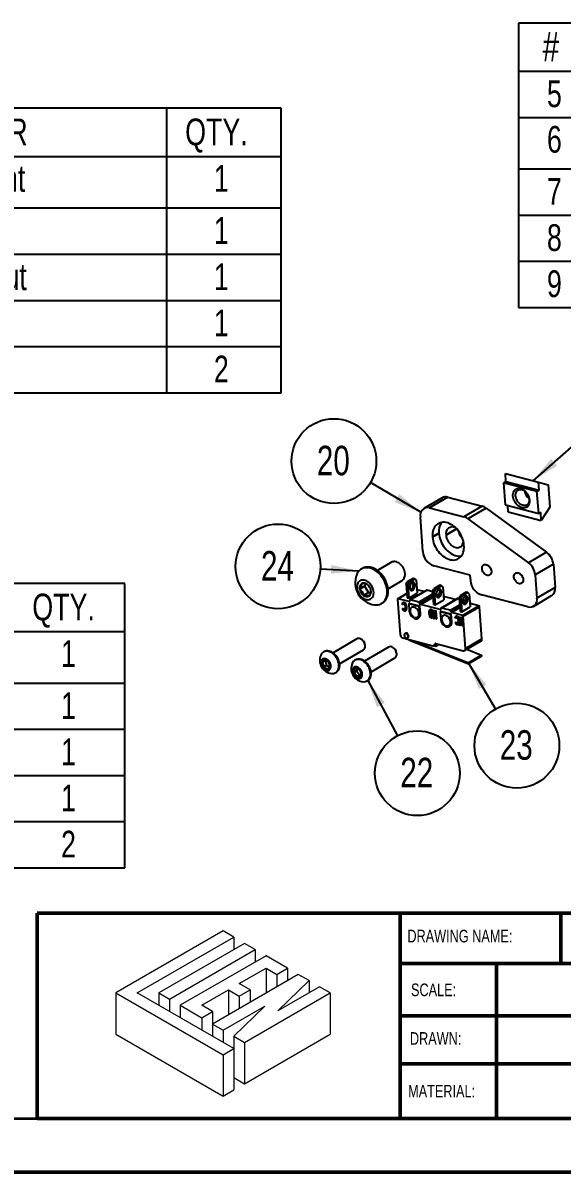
# Model space of a CAD drawing. Header units: millimetres. Extents: x 0 to 279, y 0 to 216.
# Drawn here: x 121.4 to 185.4, y 0 to 136.3 of the extents above; entities that cross this region are included whole.
import ezdxf

# ---------------------------------------------------------------- set-up
doc = ezdxf.new("R2010")
doc.units = ezdxf.units.MM
for name, color, linetype in [('PAGE_BORDER', 7, 'Continuous'), ('TITLE_BLOCK_BORDER', 7, 'Continuous'), ('TITLE_BLOCK_TEXT', 8, 'Continuous')]:
    doc.layers.add(name, color=color, linetype=linetype)
doc.styles.add('SLDTEXTSTYLE0', font='TXT', dxfattribs={"width": 0.75})
doc.dimstyles.new('SLDDIMSTYLE0', dxfattribs={"dimtxt": 0.18, "dimasz": 3.302, "dimexe": 0, "dimexo": 0.0625, "dimgap": 0, "dimtad": 0, "dimtih": 1, "dimtoh": 1, "dimdec": 0, "dimrnd": 1e-09, "dimzin": 0, "dimdsep": 46, "dimtxsty": 'Standard', "dimsah": 1, "dimcen": 0.09, "dimadec": 0, "dimazin": 0, "dimtfac": 3.302, "dimtdec": 0, "dimtofl": 0, "dimtmove": 0, "dimatfit": 3, "dimfxl": 1, "dimfrac": 2, "dimtolj": 1, "dimtzin": 0, "dimarcsym": 0})

# ---------------------------------------------------------------- blocks, each defined once
blk = doc.blocks.new('Lien3D Logo')
at = {"color": 7, "linetype": 'Continuous', "lineweight": 18}
for p, q in [((10.61, 16.33), (0, 10.21)), ((11.67, 15.71), (10.61, 16.33)), ((2.13, 10.21), (11.67, 15.71)), ((12.73, 15.1), (4.26, 10.21)), ((11.67, 15.71), (11.67, 14.49)), ((13.8, 14.49), (12.73, 15.1)), ((5.32, 9.59), (13.8, 14.49)), ((14.86, 13.87), (6.38, 8.98)), ((13.8, 14.49), (13.8, 13.26)), ((16.99, 12.64), (14.86, 13.87)), ((12.22, 11.12), (14.86, 12.64)), ((14.86, 12.64), (15.93, 12.03)), ((14.86, 12.64), (14.86, 10.19)), ((15.93, 12.03), (16.99, 12.64)), ((16.99, 12.64), (16.99, 11.42)), ((18.05, 12.03), (9.57, 7.13)), ((15.93, 12.03), (15.93, 10.8)), ((16.04, 8.45), (19.12, 11.42)), ((19.12, 11.42), (18.05, 12.03)), ((19.12, 11.42), (19.12, 10.22)), ((8.51, 8.98), (11.15, 10.5)), ((11.15, 10.5), (12.22, 9.89)), ((11.15, 10.5), (11.15, 8.05)), ((13.28, 10.5), (12.22, 11.12)), ((12.22, 9.89), (13.28, 10.5)), ((13.28, 10.5), (13.28, 9.28)), ((20.15, 10.82), (16.04, 8.45)), ((21.21, 10.21), (20.15, 10.82)), ((0, 10.21), (0, 6.12)), ((0, 10.21), (10.61, 4.08)), ((11.67, 4.7), (2.13, 10.21)), ((4.26, 10.21), (4.26, 8.98)), ((4.26, 10.21), (5.32, 9.59)), ((5.32, 9.59), (5.32, 8.36)), ((12.22, 9.89), (12.22, 8.66)), ((12.73, 5.31), (21.21, 10.21)), ((21.21, 10.21), (21.21, 6.12)), ((6.38, 8.98), (8.51, 7.75)), ((6.38, 8.98), (6.38, 7.75)), ((9.57, 8.36), (8.51, 8.98)), ((8.51, 7.75), (9.57, 8.36)), ((9.57, 8.36), (9.57, 7.13)), ((10.64, 6.52), (14.75, 8.89)), ((14.75, 8.89), (11.67, 5.93)), ((8.51, 7.75), (8.51, 6.52)), ((9.57, 7.13), (10.64, 6.52)), ((9.57, 7.13), (9.57, 5.91)), ((0, 6.12), (10.61, 0)), ((10.64, 6.52), (10.64, 5.29)), ((11.67, 5.93), (12.73, 5.31)), ((11.67, 5.93), (11.67, 4.7)), ((12.73, 1.23), (21.21, 6.12)), ((10.61, 4.08), (11.67, 4.7)), ((11.67, 4.7), (11.67, 0.61)), ((12.73, 5.31), (12.73, 1.23)), ((10.61, 4.08), (10.61, 0)), ((11.67, 1.84), (12.73, 1.23)), ((10.61, 0), (11.67, 0.61))]:
    blk.add_line(p, q, dxfattribs=at)
blk = doc.blocks.new('SW_TABLEANNOTATION_21')
at = {"layer": 'TITLE_BLOCK_BORDER', "color": 0}
for p, q in [((0, 0), (0, -33.73)), ((88.82, 0), (0, 0)), ((0, -5.72), (88.82, -5.72)), ((0, -11.19), (88.82, -11.19)), ((0, -17.3), (88.82, -17.3)), ((0, -22.78), (88.82, -22.78)), ((0, -28.25), (88.82, -28.25)), ((0, -33.73), (88.82, -33.73))]:
    blk.add_line(p, q, dxfattribs=at)
at = {"layer": 'TITLE_BLOCK_BORDER', "color": 0, "attachment_point": 1, "style": 'SLDTEXTSTYLE0'}
for s, insert, char_height in [('#', (2.86, -1.05), 3.5), ('5', (3.37, -6.81), 3.17), ('6', (3.37, -12.21), 3.17), ('7', (3.37, -18.39), 3.17), ('8', (3.37, -23.87), 3.17), ('9', (3.37, -29.34), 3.17)]:
    blk.add_mtext(s, dxfattribs=dict(at, insert=insert, char_height=char_height))
blk = doc.blocks.new('SW_TABLEANNOTATION_22')
at = {"layer": 'TITLE_BLOCK_BORDER', "color": 0}
for p, q in [((74.83, 0), (0, 0)), ((61.22, 0), (61.22, -5.72)), ((74.83, -33.73), (74.83, 0)), ((0, -5.72), (74.83, -5.72)), ((61.22, -5.72), (61.22, -33.73)), ((0, -11.82), (74.83, -11.82)), ((0, -17.3), (74.83, -17.3)), ((0, -22.78), (74.83, -22.78)), ((0, -28.25), (74.83, -28.25)), ((0, -33.73), (74.83, -33.73))]:
    blk.add_line(p, q, dxfattribs=at)
at = {"layer": 'TITLE_BLOCK_BORDER', "color": 0, "attachment_point": 1, "style": 'SLDTEXTSTYLE0'}
for s, insert, char_height in [('PART NUMBER', (21.57, -1.21), 3.175), ('QTY.', (63.44, -1.21), 3.175), ('Y (New) Endstop Mount', (10.67, -6.73), 3.175), ('1', (66.85, -6.73), 3.17), ('1', (66.85, -12.91), 3.17), ('2020 M5 Solid Tslot Nut', (10.67, -18.39), 3.175), ('1', (66.85, -18.39), 3.17), ('1', (66.85, -23.87), 3.17), ('2', (66.85, -29.34), 3.17)]:
    blk.add_mtext(s, dxfattribs=dict(at, insert=insert, char_height=char_height))
blk = doc.blocks.new('SW_TABLEANNOTATION_23')
at = {"layer": 'TITLE_BLOCK_BORDER', "color": 0}
for p, q in [((70.15, 0), (0, 0)), ((70.15, -33.73), (70.15, 0)), ((0, -5.72), (70.15, -5.72)), ((0, -11.82), (70.15, -11.82)), ((0, -17.3), (70.15, -17.3)), ((0, -22.78), (70.15, -22.78)), ((0, -28.25), (70.15, -28.25)), ((0, -33.73), (70.15, -33.73))]:
    blk.add_line(p, q, dxfattribs=at)
at = {"layer": 'TITLE_BLOCK_BORDER', "color": 0, "attachment_point": 1, "style": 'SLDTEXTSTYLE0'}
for s, insert, char_height in [('QTY.', (59.16, -1.21), 3.175), ('1', (62.57, -6.73), 3.17), ('1', (62.57, -12.91), 3.17), ('1', (62.57, -18.39), 3.17), ('1', (62.57, -23.87), 3.17), ('2', (62.57, -29.34), 3.17)]:
    blk.add_mtext(s, dxfattribs=dict(at, insert=insert, char_height=char_height))
blk = doc.blocks.new('SW_NOTE_164')
at = {"layer": 'TITLE_BLOCK_BORDER', "color": 0}
blk.add_circle((-4.34, 2.55), 5.03, dxfattribs=at)
at = {"layer": 'TITLE_BLOCK_BORDER', "color": 0, "insert": (-4.41, 4.37), "char_height": 3.5, "attachment_point": 2, "style": 'SLDTEXTSTYLE0'}
blk.add_mtext('20', dxfattribs=at)
blk = doc.blocks.new('SW_NOTE_165')
at = {"layer": 'TITLE_BLOCK_BORDER', "color": 0}
blk.add_circle((-5.02, 0.28), 5.03, dxfattribs=at)
at = {"layer": 'TITLE_BLOCK_BORDER', "color": 0, "insert": (-5.09, 2.1), "char_height": 3.5, "attachment_point": 2, "style": 'SLDTEXTSTYLE0'}
blk.add_mtext('24', dxfattribs=at)
blk = doc.blocks.new('SW_NOTE_166')
at = {"layer": 'TITLE_BLOCK_BORDER', "color": 0}
blk.add_circle((2.37, -4.44), 5.03, dxfattribs=at)
at = {"layer": 'TITLE_BLOCK_BORDER', "color": 0, "insert": (2.3, -2.61), "char_height": 3.5, "attachment_point": 2, "style": 'SLDTEXTSTYLE0'}
blk.add_mtext('22', dxfattribs=at)
blk = doc.blocks.new('SW_NOTE_167')
at = {"layer": 'TITLE_BLOCK_BORDER', "color": 0}
blk.add_circle((2.53, -4.35), 5.03, dxfattribs=at)
at = {"layer": 'TITLE_BLOCK_BORDER', "color": 0, "insert": (2.46, -2.52), "char_height": 3.5, "attachment_point": 2, "style": 'SLDTEXTSTYLE0'}
blk.add_mtext('23', dxfattribs=at)

msp = doc.modelspace()

# ---------------------------------------------------------------- linework, layer by layer
at = {"color": 7, "linetype": 'Continuous', "lineweight": 25}
for p, q in [((178.49, 81.77), (178.74, 81.91)), ((178.74, 81.91), (178.67, 82.87)), ((178.67, 82.87), (182.6, 81.85)), ((178.74, 81.91), (182.67, 80.89)), ((182.67, 80.89), (182.6, 81.85)), ((182.6, 81.85), (183.75, 81.52)), ((178.69, 79.13), (178.49, 81.77)), ((178.49, 81.77), (182.42, 80.75)), ((182.42, 80.75), (182.67, 80.89)), ((182.62, 78.11), (182.42, 80.75)), ((183.75, 81.52), (183.94, 78.88)), ((171.16, 79.98), (169.01, 78.72)), ((171.82, 80.05), (169.67, 78.79)), ((171.82, 80.05), (175.9, 78.99)), ((178.69, 79.13), (182.62, 78.11)), ((179, 78.32), (178.95, 79.06)), ((168.89, 73.59), (168.59, 77.73)), ((169.67, 78.79), (173.75, 77.72)), ((175.9, 78.99), (173.75, 77.72)), ((176.37, 78.76), (174.22, 77.49)), ((176.37, 78.76), (183.55, 73.53)), ((179, 78.32), (182.93, 77.3)), ((182.86, 78.25), (182.62, 78.11)), ((182.93, 77.3), (182.86, 78.25)), ((183.94, 78.88), (182.93, 77.3)), ((174.22, 77.49), (181.4, 72.27)), ((170.78, 75.8), (170.02, 75.35)), ((170.79, 75.76), (170.02, 75.3)), ((170.02, 75.35), (170.02, 75.3)), ((170.78, 75.8), (170.79, 75.76)), ((171.63, 75.58), (171.63, 75.54)), ((173.75, 74.33), (173.75, 74.38)), ((165.15, 72.33), (163.48, 71.35)), ((183.55, 73.53), (181.4, 72.27)), ((161.69, 71.6), (161.56, 71.53)), ((166.45, 71.84), (166.42, 71.88)), ((166.64, 71.5), (166.62, 71.55)), ((174.5, 70.79), (170.17, 71.92)), ((184.36, 72.09), (182.21, 70.83)), ((184.36, 72.09), (184.56, 69.35)), ((162.07, 69.78), (161.97, 69.48)), ((164.75, 69.2), (166.42, 70.17)), ((166.89, 69.68), (167.02, 70)), ((167.08, 69.63), (166.89, 69.68)), ((166.89, 69.68), (167, 68.13)), ((167.73, 70.41), (167.02, 70)), ((167.02, 70), (167.22, 69.95)), ((167.22, 69.95), (167.08, 69.63)), ((167.08, 69.63), (167.2, 68.08)), ((167.22, 69.95), (167.93, 70.36)), ((167.93, 70.36), (167.73, 70.41)), ((168.1, 70.23), (167.93, 70.36)), ((168.1, 70.23), (168.21, 68.68)), ((170.88, 69.6), (170.17, 69.18)), ((170.37, 69.13), (171.07, 69.55)), ((171.07, 69.55), (170.88, 69.6)), ((171.24, 69.41), (171.07, 69.55)), ((174.55, 70.13), (174.5, 70.79)), ((182.21, 70.83), (182.41, 68.09)), ((161.97, 69.48), (161.38, 69.13)), ((162.43, 68.75), (161.84, 68.4)), ((161.97, 69.48), (162.43, 68.75)), ((162.43, 68.75), (162.69, 68.72)), ((166.97, 68.63), (165.9, 68.01)), ((167.2, 68.08), (168.21, 68.68)), ((169.29, 69), (167.34, 67.86)), ((167.38, 67.86), (169.33, 69.01)), ((169.04, 68.86), (168.18, 69.08)), ((170.04, 68.83), (169.33, 69.01)), ((170.03, 68.86), (170.17, 69.18)), ((170.23, 68.81), (170.03, 68.86)), ((170.03, 68.86), (170.15, 67.32)), ((170.17, 69.18), (170.37, 69.13)), ((170.37, 69.13), (170.23, 68.81)), ((170.23, 68.81), (170.34, 67.27)), ((170.76, 68.41), (170.53, 68.47)), ((171.24, 69.41), (171.36, 67.86)), ((172.74, 67.9), (171.33, 68.27)), ((173.18, 68.05), (173.31, 68.36)), ((174.02, 68.78), (173.31, 68.36)), ((173.31, 68.36), (173.51, 68.31)), ((173.51, 68.31), (173.37, 67.99)), ((173.51, 68.31), (174.22, 68.73)), ((174.22, 68.73), (174.02, 68.78)), ((174.39, 68.59), (174.22, 68.73)), ((174.39, 68.59), (174.5, 67.04)), ((181.33, 67.03), (175.83, 68.46)), ((181.99, 67.1), (184.14, 68.37)), ((184.56, 69.35), (182.41, 68.09)), ((163.97, 67.43), (164.1, 67.51)), ((165.87, 67.94), (166.18, 63.78)), ((167.24, 67.68), (165.94, 68.01)), ((166.47, 67.34), (166.43, 67.4)), ((166.47, 67.34), (166.53, 67.37)), ((166.48, 66.79), (166.51, 66.84)), ((166.51, 66.84), (166.57, 66.88)), ((166.58, 67.58), (166.52, 67.55)), ((166.6, 67.56), (166.66, 67.59)), ((166.79, 67.34), (166.85, 67.38)), ((166.86, 66.99), (166.92, 67.02)), ((167, 68.13), (167.2, 68.08)), ((167.2, 67.42), (167.26, 67.45)), ((167.2, 67.42), (167.26, 66.55)), ((168.45, 67.09), (167.2, 67.42)), ((168.52, 67.13), (167.26, 67.45)), ((167.31, 67.79), (167.31, 67.75)), ((168.4, 67.6), (167.38, 67.86)), ((168.45, 67.09), (168.52, 67.13)), ((168.52, 66.22), (168.45, 67.09)), ((168.49, 67.44), (168.49, 67.48)), ((168.58, 66.26), (168.52, 67.13)), ((170.94, 66.71), (168.58, 67.33)), ((170.15, 67.32), (170.34, 67.27)), ((170.34, 67.27), (171.36, 67.86)), ((171.01, 66.83), (171.01, 66.78)), ((172.98, 68.04), (171.03, 66.9)), ((171.08, 66.9), (173.03, 68.05)), ((172.1, 66.63), (171.08, 66.9)), ((173.18, 68.01), (173.03, 68.05)), ((173.37, 67.99), (173.18, 68.05)), ((173.18, 68.05), (173.29, 66.5)), ((173.37, 67.99), (173.49, 66.45)), ((173.49, 66.45), (174.5, 67.04)), ((173.57, 66.03), (175.52, 67.18)), ((174, 67.8), (173.63, 67.89)), ((173.66, 65.92), (175.61, 67.06)), ((175.52, 67.18), (174.47, 67.45)), ((175.89, 63.24), (175.61, 67.06)), ((166.67, 66.64), (166.73, 66.68)), ((166.75, 66.55), (166.82, 66.59)), ((168.29, 65.69), (168.36, 65.73)), ((168.52, 66.22), (168.58, 66.26)), ((169.67, 66.26), (169.73, 66.3)), ((169.79, 66.75), (169.73, 66.72)), ((169.8, 66.72), (169.87, 66.76)), ((169.87, 65.81), (169.93, 65.85)), ((169.95, 65.72), (170.01, 65.76)), ((170.04, 66.64), (170.1, 66.67)), ((170.11, 65.68), (170.04, 66.64)), ((170.04, 66.64), (170.05, 66.64)), ((170.05, 66.64), (170.11, 66.67)), ((170.05, 66.64), (170.37, 65.85)), ((170.06, 66.17), (170.07, 66.17)), ((170.1, 66.67), (170.11, 66.67)), ((170.42, 65.59), (170.1, 66.38)), ((170.1, 66.38), (170.15, 65.66)), ((170.11, 66.67), (170.35, 66.08)), ((170.15, 65.66), (170.11, 65.68)), ((170.15, 65.66), (170.22, 65.7)), ((170.18, 66.19), (170.22, 65.7)), ((170.32, 66.57), (170.38, 66.6)), ((170.32, 66.57), (170.36, 66.56)), ((170.37, 65.85), (170.32, 66.57)), ((170.36, 66.56), (170.42, 66.59)), ((170.36, 66.56), (170.43, 65.59)), ((170.38, 66.6), (170.42, 66.59)), ((170.42, 66.59), (170.49, 65.63)), ((170.43, 65.59), (170.42, 65.59)), ((170.43, 65.59), (170.49, 65.63)), ((170.93, 66.45), (170.99, 66.48)), ((170.93, 66.45), (170.99, 65.58)), ((172.19, 66.12), (170.93, 66.45)), ((172.25, 66.16), (170.99, 66.48)), ((172.19, 66.48), (172.18, 66.52)), ((172.19, 66.12), (172.25, 66.16)), ((172.25, 65.25), (172.19, 66.12)), ((172.31, 65.28), (172.25, 66.16)), ((173.57, 66.03), (172.27, 66.37)), ((172.74, 65.71), (172.71, 65.77)), ((172.74, 65.71), (172.81, 65.74)), ((172.86, 65.95), (172.8, 65.92)), ((172.87, 65.93), (172.94, 65.96)), ((173.06, 65.71), (173.12, 65.75)), ((173.12, 65.84), (173.19, 65.87)), ((173.12, 65.84), (173.18, 65.87)), ((173.19, 64.88), (173.12, 65.84)), ((173.12, 65.84), (173.12, 65.84)), ((173.12, 65.84), (173.45, 65.05)), ((173.18, 65.87), (173.19, 65.87)), ((173.5, 64.79), (173.18, 65.58)), ((173.18, 65.58), (173.23, 64.86)), ((173.19, 65.87), (173.43, 65.28)), ((173.29, 66.5), (173.49, 66.45)), ((173.39, 65.77), (173.45, 65.8)), ((173.45, 65.05), (173.39, 65.77)), ((173.39, 65.77), (173.44, 65.76)), ((173.44, 65.76), (173.5, 65.79)), ((173.44, 65.76), (173.51, 64.79)), ((173.45, 65.8), (173.5, 65.79)), ((173.5, 65.79), (173.57, 64.83)), ((173.94, 62.1), (173.66, 65.92)), ((172.03, 64.72), (172.09, 64.76)), ((172.25, 65.25), (172.31, 65.28)), ((172.75, 65.16), (172.78, 65.21)), ((172.78, 65.21), (172.84, 65.25)), ((172.94, 65.01), (173, 65.05)), ((173.03, 64.92), (173.09, 64.96)), ((173.14, 65.36), (173.15, 65.36)), ((173.23, 64.86), (173.19, 64.88)), ((173.23, 64.86), (173.29, 64.9)), ((173.25, 65.39), (173.29, 64.9)), ((173.51, 64.79), (173.5, 64.79)), ((173.51, 64.79), (173.57, 64.83)), ((161.06, 63.24), (158.23, 61.57)), ((161.84, 62.94), (161.82, 62.97)), ((161.96, 62.74), (161.94, 62.77)), ((166.5, 63.36), (170.06, 62.43)), ((166.81, 63.9), (166.75, 63.87)), ((167.05, 63.35), (167.11, 63.39)), ((167.2, 63.13), (174.3, 60.3)), ((167.67, 63.06), (174.3, 60.41)), ((173.83, 61.85), (175.78, 63)), ((173.94, 62.1), (175.89, 63.24)), ((157.15, 61.72), (157.08, 61.68)), ((158.99, 60.28), (161.82, 61.95)), ((164.8, 62.27), (161.96, 60.6)), ((165.58, 61.97), (165.56, 62)), ((165.69, 61.77), (165.68, 61.8)), ((170.11, 62.44), (170.48, 62.66)), ((170.12, 62.45), (170.34, 62.67)), ((170.13, 62.45), (170.4, 62.38)), ((170.41, 62.45), (170.39, 62.61)), ((170.4, 62.68), (173.67, 61.83)), ((170.4, 62.38), (170.75, 62.59)), ((174.1, 62.01), (175.84, 61.31)), ((157.27, 60.64), (156.92, 60.43)), ((157.44, 60.1), (157.09, 59.89)), ((157.33, 60.7), (157.27, 60.64)), ((157.27, 60.64), (157.44, 60.1)), ((157.44, 60.1), (157.79, 59.92)), ((157.66, 60.48), (157.65, 60.5)), ((160.89, 60.75), (160.81, 60.71)), ((162.72, 59.31), (165.56, 60.98)), ((175.84, 61.31), (174.3, 60.41)), ((175.83, 61.2), (174.3, 60.3)), ((174.3, 60.41), (174.3, 60.3)), ((175.84, 61.31), (175.83, 61.2)), ((158.52, 59.22), (158.6, 59.27)), ((161.02, 59.44), (160.67, 59.23)), ((161.35, 58.97), (161, 58.76)), ((161.08, 59.72), (161.02, 59.44)), ((161.02, 59.44), (161.35, 58.97)), ((161.35, 58.97), (161.52, 58.97)), ((162.25, 58.25), (162.33, 58.3))]:
    msp.add_line(p, q, dxfattribs=at)
at = {"color": 8, "linetype": 'Continuous', "lineweight": 25}
for p, q in [((172.87, 76.31), (171.63, 75.58)), ((172.9, 76.28), (171.63, 75.54)), ((165.94, 68.01), (166.97, 68.61)), ((168.4, 67.6), (170.05, 68.57)), ((168.49, 67.48), (170.07, 68.41)), ((168.49, 67.44), (170.07, 68.37)), ((168.58, 67.33), (170.08, 68.21)), ((170.47, 68.44), (170.53, 68.47)), ((167.24, 67.68), (167.31, 67.72)), ((172.1, 66.63), (173.23, 67.3)), ((172.18, 66.52), (173.24, 67.15)), ((172.19, 66.48), (173.25, 67.1)), ((172.27, 66.37), (173.26, 66.95)), ((173.63, 67.53), (173.98, 67.74)), ((173.69, 67.41), (173.82, 67.49)), ((170.94, 66.71), (171.01, 66.75)), ((167.2, 63.18), (167.2, 63.13)), ((170.12, 62.45), (170.48, 62.66)), ((170.21, 62.5), (170.41, 62.45)), ((170.34, 62.67), (170.37, 62.68)), ((170.41, 62.45), (170.68, 62.61))]:
    msp.add_line(p, q, dxfattribs=at)
at = {"color": 7, "linetype": 'Continuous', "lineweight": 50}
msp.add_line((0, 0), (279.4, 0), dxfattribs=at)
at = {"color": 7, "linetype": 'Continuous', "lineweight": 25, "flags": 128}
for points in [[(179.57, 80.19), (179.57, 80.35), (179.59, 80.5), (179.62, 80.63), (179.68, 80.76), (179.75, 80.87), (179.84, 80.95), (179.94, 81.02), (180.05, 81.07), (180.17, 81.1), (180.3, 81.1), (180.44, 81.08), (180.58, 81.04), (180.71, 80.98), (180.85, 80.9), (180.97, 80.8), (181.1, 80.68), (181.2, 80.54), (181.3, 80.4), (181.38, 80.25), (181.45, 80.09), (181.5, 79.92), (181.53, 79.76), (181.54, 79.6), (181.53, 79.45), (181.51, 79.31), (181.46, 79.18), (181.4, 79.06), (181.32, 78.96), (181.23, 78.88), (181.12, 78.83), (181, 78.79), (180.88, 78.77), (180.74, 78.78), (180.61, 78.81), (180.47, 78.86), (180.33, 78.94), (180.2, 79.03), (180.08, 79.14), (179.96, 79.26), (179.86, 79.4), (179.77, 79.55), (179.69, 79.71), (179.63, 79.87), (179.59, 80.03), (179.57, 80.19)], [(179.88, 80.23), (179.88, 80.37), (179.89, 80.5), (179.93, 80.62), (179.98, 80.73), (180.06, 80.82), (180.14, 80.89), (180.24, 80.94), (180.35, 80.97), (180.47, 80.98), (180.59, 80.96), (180.71, 80.93), (180.84, 80.87), (180.96, 80.79), (181.07, 80.69), (181.18, 80.58), (181.2, 80.55)], [(181.4, 80.21), (181.42, 80.17), (181.46, 80.03), (181.49, 79.88), (181.5, 79.73), (181.5, 79.6), (181.47, 79.47), (181.42, 79.35), (181.36, 79.26), (181.28, 79.17), (181.19, 79.11), (181.08, 79.07), (180.97, 79.05), (180.85, 79.06), (180.73, 79.09), (180.6, 79.13), (180.48, 79.2), (180.36, 79.29), (180.25, 79.4), (180.15, 79.52), (180.06, 79.65), (179.99, 79.79), (179.94, 79.93), (179.9, 80.08), (179.88, 80.23), (179.88, 80.23)], [(173.75, 74.38), (173.73, 74.6), (173.68, 74.82), (173.62, 75.05), (173.54, 75.27), (173.44, 75.49), (173.33, 75.7), (173.2, 75.9), (173.06, 76.1), (172.9, 76.28), (172.74, 76.44), (172.56, 76.59), (172.38, 76.72), (172.2, 76.83), (172.01, 76.93), (171.82, 77), (171.63, 77.05), (171.44, 77.07), (171.26, 77.08), (171.09, 77.06), (170.92, 77.02), (170.76, 76.95), (170.62, 76.87), (170.48, 76.76), (170.36, 76.64), (170.26, 76.5), (170.17, 76.34), (170.11, 76.16), (170.05, 75.97), (170.02, 75.77), (170.01, 75.57), (170.02, 75.35)], [(170.02, 75.3), (170.05, 75.08), (170.09, 74.86), (170.15, 74.63), (170.23, 74.41), (170.33, 74.19), (170.45, 73.98), (170.57, 73.78), (170.72, 73.59), (170.87, 73.41), (171.03, 73.24), (171.21, 73.09), (171.39, 72.96), (171.57, 72.85), (171.76, 72.76), (171.95, 72.68), (172.14, 72.64), (172.33, 72.61), (172.51, 72.6), (172.69, 72.62), (172.85, 72.66), (173.01, 72.73), (173.16, 72.81), (173.29, 72.92), (173.41, 73.04), (173.51, 73.19), (173.6, 73.34), (173.67, 73.52), (173.72, 73.71), (173.75, 73.91), (173.76, 74.12), (173.75, 74.33)], [(170.79, 75.76), (170.81, 75.53), (170.86, 75.31), (170.92, 75.09), (171, 74.86), (171.1, 74.65), (171.21, 74.43), (171.34, 74.23), (171.48, 74.04), (171.64, 73.86), (171.8, 73.69), (171.98, 73.54), (172.16, 73.41), (172.34, 73.3), (172.53, 73.21), (172.72, 73.14), (172.91, 73.09), (173.1, 73.06), (173.28, 73.06), (173.43, 73.07)], [(171.63, 75.54), (171.65, 75.37), (171.69, 75.21), (171.75, 75.04), (171.83, 74.88), (171.92, 74.73), (172.02, 74.59), (172.14, 74.46), (172.26, 74.34), (172.4, 74.24), (172.53, 74.17), (172.67, 74.11), (172.81, 74.07), (172.95, 74.06), (173.08, 74.07), (173.2, 74.1), (173.32, 74.15), (173.42, 74.22), (173.5, 74.32), (173.57, 74.43), (173.63, 74.55), (173.66, 74.69), (173.68, 74.83)], [(166.42, 70.17), (166.5, 70.23), (166.58, 70.32), (166.66, 70.43), (166.71, 70.55), (166.75, 70.68), (166.77, 70.83), (166.77, 70.99), (166.75, 71.15), (166.71, 71.31), (166.65, 71.47), (166.58, 71.63), (166.49, 71.78), (166.38, 71.92), (166.27, 72.04), (166.15, 72.16), (166.01, 72.25), (165.88, 72.32), (165.74, 72.38), (165.6, 72.41), (165.47, 72.42), (165.34, 72.4), (165.23, 72.37), (165.15, 72.33)], [(163.13, 67.28), (163.23, 67.27), (163.41, 67.27), (163.59, 67.29), (163.75, 67.33), (163.91, 67.4), (164.05, 67.49), (164.19, 67.59), (164.3, 67.72), (164.4, 67.87), (164.49, 68.03), (164.55, 68.2), (164.6, 68.39), (164.63, 68.59), (164.64, 68.8), (164.63, 69.02), (164.61, 69.24), (164.56, 69.47), (164.49, 69.69), (164.41, 69.91), (164.31, 70.13), (164.2, 70.34), (164.06, 70.54), (163.92, 70.73), (163.77, 70.91), (163.6, 71.08), (163.43, 71.22), (163.25, 71.35), (163.06, 71.46), (162.87, 71.55), (162.68, 71.62), (162.49, 71.67), (162.31, 71.69), (162.12, 71.69), (161.95, 71.67), (161.78, 71.63), (161.63, 71.56), (161.48, 71.47), (161.35, 71.37), (161.23, 71.24), (161.13, 71.1), (161.05, 70.93), (161.02, 70.87)], [(164.1, 67.51), (164.18, 67.56), (164.31, 67.67), (164.43, 67.8), (164.53, 67.94), (164.61, 68.1), (164.68, 68.28), (164.73, 68.47), (164.76, 68.67), (164.77, 68.88), (164.76, 69.1), (164.73, 69.32), (164.69, 69.54), (164.62, 69.77), (164.54, 69.99), (164.44, 70.2), (164.32, 70.42), (164.19, 70.62), (164.05, 70.81), (163.89, 70.99), (163.73, 71.15), (163.55, 71.3), (163.37, 71.43), (163.19, 71.54), (163, 71.63), (162.81, 71.7), (162.62, 71.74), (162.43, 71.77), (162.25, 71.77), (162.08, 71.75), (161.91, 71.7), (161.75, 71.64), (161.69, 71.6)], [(175.91, 71.56), (175.91, 71.68), (175.93, 71.78), (175.96, 71.88), (176.02, 71.96), (176.09, 72.02), (176.17, 72.05), (176.26, 72.07), (176.36, 72.07), (176.46, 72.04), (176.56, 71.99), (176.66, 71.93), (176.75, 71.84), (176.83, 71.74), (176.9, 71.63), (176.95, 71.52), (176.99, 71.4), (177.01, 71.28), (177.01, 71.16), (176.99, 71.06), (176.95, 70.96), (176.89, 70.89), (176.83, 70.83), (176.74, 70.79), (176.65, 70.77), (176.55, 70.77), (176.45, 70.8), (176.35, 70.85), (176.25, 70.91), (176.16, 71), (176.08, 71.1), (176.01, 71.21), (175.96, 71.32), (175.92, 71.44), (175.91, 71.56)], [(179.68, 70.58), (179.68, 70.7), (179.7, 70.8), (179.74, 70.9), (179.79, 70.97), (179.86, 71.03), (179.94, 71.07), (180.03, 71.09), (180.13, 71.09), (180.23, 71.06), (180.34, 71.01), (180.43, 70.95), (180.52, 70.86), (180.61, 70.76), (180.67, 70.65), (180.73, 70.54), (180.76, 70.42), (180.78, 70.3), (180.78, 70.18), (180.76, 70.08), (180.72, 69.98), (180.67, 69.9), (180.6, 69.84), (180.52, 69.81), (180.43, 69.79), (180.33, 69.79), (180.23, 69.82), (180.12, 69.87), (180.03, 69.93), (179.94, 70.02), (179.86, 70.12), (179.79, 70.23), (179.73, 70.34), (179.7, 70.46), (179.68, 70.58)], [(161.11, 69.73), (161.08, 69.59), (161.06, 69.44), (161.07, 69.28), (161.09, 69.12), (161.14, 68.96), (161.2, 68.8), (161.28, 68.64), (161.37, 68.5), (161.48, 68.36), (161.59, 68.24), (161.72, 68.13), (161.85, 68.04), (161.99, 67.97), (162.13, 67.92), (162.26, 67.9), (162.39, 67.89), (162.52, 67.91), (162.64, 67.95), (162.74, 68.02), (162.83, 68.1), (162.91, 68.2), (162.97, 68.32), (163.01, 68.45), (163.03, 68.6), (163.04, 68.75), (163.02, 68.91), (162.99, 69.07), (162.93, 69.24), (162.86, 69.4), (162.78, 69.55), (162.68, 69.69), (162.57, 69.82), (162.45, 69.94), (162.32, 70.03), (162.18, 70.11), (162.04, 70.17), (161.91, 70.21), (161.77, 70.22), (161.64, 70.22), (161.52, 70.19), (161.41, 70.13), (161.31, 70.06), (161.23, 69.97), (161.16, 69.86), (161.11, 69.73)], [(167.32, 69.29), (167.33, 69.2), (167.36, 69.11), (167.4, 69.05), (167.46, 69), (167.52, 68.98), (167.59, 68.99), (167.66, 69.02), (167.73, 69.07), (167.79, 69.14), (167.84, 69.23), (167.89, 69.33), (167.92, 69.44), (167.93, 69.55), (167.93, 69.65), (167.92, 69.75), (167.89, 69.83), (167.84, 69.9), (167.79, 69.94), (167.73, 69.96), (167.66, 69.96), (167.59, 69.93), (167.52, 69.88), (167.46, 69.81), (167.41, 69.72), (167.36, 69.62), (167.33, 69.51), (167.32, 69.4), (167.32, 69.29)], [(170.46, 68.47), (170.48, 68.38), (170.51, 68.29), (170.55, 68.23), (170.6, 68.19), (170.67, 68.17), (170.73, 68.17), (170.8, 68.2), (170.87, 68.25), (170.93, 68.32), (170.99, 68.41), (171.03, 68.51), (171.06, 68.62), (171.08, 68.73), (171.08, 68.84), (171.06, 68.93), (171.03, 69.02), (170.99, 69.08), (170.94, 69.13), (170.87, 69.15), (170.81, 69.14), (170.74, 69.11), (170.67, 69.06), (170.61, 68.99), (170.55, 68.9), (170.51, 68.8), (170.48, 68.69), (170.46, 68.58), (170.46, 68.47)], [(173.61, 67.66), (173.62, 67.56), (173.65, 67.48), (173.69, 67.41), (173.75, 67.37), (173.81, 67.35), (173.88, 67.35), (173.95, 67.38), (174.02, 67.43), (174.08, 67.5), (174.13, 67.59), (174.18, 67.69), (174.21, 67.8), (174.22, 67.91), (174.22, 68.02), (174.21, 68.12), (174.18, 68.2), (174.13, 68.26), (174.08, 68.31), (174.02, 68.33), (173.95, 68.32), (173.88, 68.29), (173.81, 68.24), (173.75, 68.17), (173.7, 68.08), (173.65, 67.98), (173.62, 67.87), (173.61, 67.76), (173.61, 67.66)], [(167.36, 66.52), (167.38, 66.4), (167.41, 66.28), (167.47, 66.17), (167.54, 66.06), (167.62, 65.96), (167.71, 65.88), (167.81, 65.82), (167.91, 65.78), (168.01, 65.76), (168.11, 65.76), (168.19, 65.78), (168.27, 65.83), (168.33, 65.9), (168.38, 65.98), (168.41, 66.08), (168.42, 66.19), (168.41, 66.3), (168.39, 66.42), (168.34, 66.54), (168.28, 66.66), (168.2, 66.76), (168.12, 66.85), (168.02, 66.92), (167.92, 66.97), (167.82, 67), (167.72, 67.01), (167.63, 67), (167.54, 66.96), (167.47, 66.91), (167.42, 66.83), (167.38, 66.74), (167.36, 66.64), (167.36, 66.52)], [(167.26, 66.55), (167.28, 66.42), (167.32, 66.29), (167.37, 66.16), (167.44, 66.04), (167.53, 65.93), (167.62, 65.84), (167.72, 65.76), (167.83, 65.7), (167.94, 65.66), (168.05, 65.64), (168.15, 65.64), (168.25, 65.67), (168.33, 65.72), (168.41, 65.79), (168.46, 65.88), (168.5, 65.98), (168.52, 66.1), (168.52, 66.22)], [(170.99, 65.58), (171.01, 65.45), (171.05, 65.32), (171.11, 65.19), (171.18, 65.07), (171.26, 64.96), (171.36, 64.86), (171.46, 64.78), (171.57, 64.72), (171.68, 64.68), (171.79, 64.67), (171.89, 64.67), (171.98, 64.7), (172.07, 64.75), (172.14, 64.82), (172.2, 64.91), (172.23, 65.01), (172.25, 65.12), (172.25, 65.25)], [(171.09, 65.55), (171.11, 65.43), (171.15, 65.31), (171.2, 65.2), (171.27, 65.09), (171.35, 64.99), (171.44, 64.91), (171.54, 64.85), (171.64, 64.81), (171.74, 64.78), (171.84, 64.79), (171.93, 64.81), (172.01, 64.86), (172.07, 64.92), (172.12, 65.01), (172.15, 65.11), (172.16, 65.22), (172.15, 65.33), (172.12, 65.45), (172.07, 65.57), (172.01, 65.68), (171.94, 65.79), (171.85, 65.88), (171.75, 65.95), (171.65, 66), (171.55, 66.03), (171.45, 66.04), (171.36, 66.03), (171.28, 65.99), (171.21, 65.94), (171.15, 65.86), (171.11, 65.77), (171.09, 65.66), (171.09, 65.55)], [(161.22, 63.29), (161.13, 63.27), (161.06, 63.24)], [(161.82, 61.95), (161.88, 61.99), (161.95, 62.06), (161.99, 62.15), (162.02, 62.26), (162.04, 62.37), (162.03, 62.49), (162, 62.62), (161.96, 62.74), (161.9, 62.86), (161.82, 62.97), (161.73, 63.07), (161.64, 63.16), (161.53, 63.22), (161.43, 63.27), (161.32, 63.29), (161.22, 63.29)], [(161.84, 62.94), (161.9, 62.86), (161.94, 62.77)], [(166.66, 63.67), (166.68, 63.59), (166.71, 63.51), (166.76, 63.44), (166.82, 63.38), (166.88, 63.35), (166.95, 63.33), (167.01, 63.33), (167.07, 63.36), (167.11, 63.41), (167.13, 63.47), (167.13, 63.55), (167.12, 63.63), (167.09, 63.7), (167.04, 63.77), (166.98, 63.83), (166.91, 63.87), (166.84, 63.89), (166.78, 63.88), (166.73, 63.85), (166.69, 63.81), (166.67, 63.74), (166.66, 63.67)], [(167.11, 63.39), (167.13, 63.4), (167.17, 63.44), (167.19, 63.51), (167.2, 63.58), (167.18, 63.66), (167.15, 63.74), (167.1, 63.81), (167.04, 63.87), (166.97, 63.91), (166.91, 63.92), (166.84, 63.92), (166.81, 63.9)], [(158.84, 60.56), (158.78, 60.73), (158.7, 60.9), (158.6, 61.05), (158.49, 61.2), (158.37, 61.34), (158.24, 61.46), (158.1, 61.57), (157.95, 61.65), (157.81, 61.71), (157.66, 61.76), (157.51, 61.78), (157.38, 61.78), (157.24, 61.75), (157.12, 61.7), (157.01, 61.63), (156.91, 61.55), (156.83, 61.44), (156.76, 61.31), (156.75, 61.28)], [(158.92, 60.6), (158.85, 60.77), (158.77, 60.94), (158.67, 61.1), (158.57, 61.25), (158.44, 61.39), (158.31, 61.51), (158.17, 61.61), (158.03, 61.7), (157.88, 61.76), (157.74, 61.8), (157.59, 61.82), (157.45, 61.82), (157.32, 61.8), (157.2, 61.75), (157.15, 61.72)], [(165.56, 60.98), (165.58, 60.99), (165.65, 61.06), (165.71, 61.14), (165.75, 61.24), (165.77, 61.35), (165.77, 61.47), (165.75, 61.59), (165.71, 61.72), (165.66, 61.84), (165.59, 61.95), (165.51, 62.06), (165.42, 62.15), (165.32, 62.22)], [(165.58, 61.97), (165.63, 61.9), (165.68, 61.8)], [(157.92, 60.25), (157.87, 60.38), (157.8, 60.49), (157.72, 60.6), (157.63, 60.7), (157.54, 60.78), (157.43, 60.84), (157.33, 60.88), (157.22, 60.9), (157.12, 60.89), (157.03, 60.87), (156.95, 60.82), (156.88, 60.75), (156.83, 60.66), (156.79, 60.56), (156.78, 60.45), (156.78, 60.33), (156.8, 60.21), (156.84, 60.08), (156.9, 59.96), (156.97, 59.85), (157.05, 59.74), (157.15, 59.66), (157.25, 59.59), (157.36, 59.53), (157.46, 59.51), (157.56, 59.5), (157.66, 59.51), (157.75, 59.55), (157.82, 59.61), (157.88, 59.69), (157.93, 59.78), (157.95, 59.89), (157.96, 60), (157.95, 60.13), (157.92, 60.25)], [(158.02, 59.13), (158.08, 59.12), (158.22, 59.13), (158.35, 59.15), (158.48, 59.2), (158.59, 59.27), (158.68, 59.36), (158.77, 59.46), (158.83, 59.59), (158.88, 59.73), (158.91, 59.88), (158.92, 60.04), (158.91, 60.21), (158.89, 60.38), (158.84, 60.56)], [(162.63, 58.8), (162.65, 58.95), (162.66, 59.12), (162.64, 59.29), (162.61, 59.46), (162.56, 59.63), (162.49, 59.8), (162.4, 59.97), (162.3, 60.13), (162.19, 60.27), (162.07, 60.4), (161.93, 60.52), (161.79, 60.62), (161.65, 60.7), (161.5, 60.76), (161.35, 60.79), (161.21, 60.81), (161.07, 60.8), (160.94, 60.77), (160.82, 60.71), (160.71, 60.64), (160.62, 60.55), (160.54, 60.43), (160.48, 60.31)], [(162.7, 58.84), (162.73, 59), (162.73, 59.16), (162.72, 59.33), (162.69, 59.5), (162.63, 59.68), (162.57, 59.85), (162.48, 60.01), (162.38, 60.17), (162.27, 60.32), (162.14, 60.45), (162.01, 60.57), (161.87, 60.66), (161.72, 60.74), (161.58, 60.8), (161.43, 60.84), (161.29, 60.85), (161.15, 60.84), (161.02, 60.81), (160.9, 60.76), (160.89, 60.75)], [(161.68, 58.87), (161.69, 58.98), (161.69, 59.1), (161.67, 59.23), (161.63, 59.35), (161.57, 59.47), (161.5, 59.58), (161.41, 59.69), (161.31, 59.77), (161.21, 59.84), (161.11, 59.89), (161, 59.92), (160.9, 59.92), (160.8, 59.91), (160.72, 59.87), (160.64, 59.81), (160.58, 59.73), (160.54, 59.64), (160.52, 59.53), (160.51, 59.41), (160.52, 59.29), (160.56, 59.16), (160.61, 59.04), (160.67, 58.92), (160.75, 58.82), (160.84, 58.72), (160.94, 58.64), (161.04, 58.58), (161.15, 58.54), (161.25, 58.53), (161.35, 58.53), (161.45, 58.56), (161.53, 58.61), (161.59, 58.68), (161.64, 58.77), (161.68, 58.87)]]:
    msp.add_lwpolyline(points, dxfattribs=at)
at = {"color": 7, "linetype": 'Continuous', "lineweight": 25}
for centre, radius, start, end in [((182.33, 80.98), 1.4, 187.1701, 233.7357), ((182.65, 81.17), 1.77, 204.0337, 216.8722), ((171.57, 79.23), 0.861, 73.5366, 118.856), ((169.45, 77.93), 0.884, 75.6735, 193.2011), ((173.38, 76.36), 1.42, 53.2687, 74.6495), ((175.53, 77.62), 1.42, 53.2687, 74.6495), ((172.62, 76), 1.85, 144.9724, 186.257), ((172.38, 75.75), 0.773, 62.216, 192.6044), ((174.81, 76.53), 1.81, 194.134, 225.8389), ((170.8, 73.73), 1.92, 184.1085, 250.7756), ((180.19, 70.64), 2.03, 5.2565, 53.3165), ((182.34, 71.9), 2.03, 5.2565, 53.3165), ((165.38, 71.02), 1.35, 23.3733, 37.5325), ((163.48, 69.9), 2.64, 158.4795, 262.4263), ((161.99, 69.3), 0.635, 129.582, 195.5581), ((161.87, 69.27), 0.588, 48.9441, 118.5537), ((161.55, 68.77), 1.18, 10.6912, 53.5672), ((167.1, 69.61), 0.646, 298.6237, 32.2081), ((176.46, 70.27), 1.92, 184.1085, 250.7756), ((162.55, 69.35), 1.18, 190.6912, 233.5672), ((162.23, 68.84), 0.588, 228.9441, 298.5537), ((162.11, 68.81), 0.635, 309.582, 15.5581), ((169.32, 68.95), 0.0563, 73.0472, 119.3454), ((170.56, 68.59), 0.118, 207.7766, 252.1466), ((170.24, 68.79), 0.646, 298.6237, 32.2081), ((173.39, 67.97), 0.646, 298.6237, 32.2081), ((183.57, 69.19), 1, 304.6189, 9.3308), ((165.93, 67.96), 0.0589, 75.6735, 193.2011), ((167.26, 67.73), 0.0589, 255.6735, 13.2011), ((167.37, 67.8), 0.0589, 75.6735, 193.2011), ((168.36, 67.48), 0.128, 4.1085, 70.7756), ((168.62, 67.45), 0.128, 184.1085, 250.7756), ((171.06, 66.84), 0.0589, 75.6735, 193.2011), ((173.01, 67.99), 0.0563, 73.0472, 119.3454), ((175.48, 67.05), 0.128, 4.1085, 70.7756), ((181.55, 67.89), 0.884, 255.6735, 13.2011), ((168.05, 66.17), 0.536, 304.7559, 9.1938), ((170.95, 66.77), 0.0589, 255.6735, 13.2011), ((172.06, 66.51), 0.128, 4.1085, 70.7756), ((172.32, 66.49), 0.128, 184.1085, 250.7756), ((173.53, 65.91), 0.128, 4.1085, 70.7756), ((171.79, 65.2), 0.536, 304.7559, 9.1938), ((166.66, 63.81), 0.479, 184.1085, 250.7756), ((167.26, 63.27), 0.153, 209.349, 246.2918), ((175.64, 63.2), 0.255, 305.3334, 8.6163), ((165.02, 61.83), 0.492, 53.0757, 116.6688), ((170.08, 62.49), 0.0548, 252.6617, 312.9318), ((170.38, 62.63), 0.0548, 72.6617, 132.9318), ((173.72, 62.05), 0.221, 255.6735, 13.2011), ((158.23, 60.7), 1.59, 158.4795, 262.4263), ((157.65, 60.37), 0.736, 175.2065, 220.1809), ((157.24, 60.41), 0.323, 97.5844, 177.337), ((157.2, 60.19), 0.547, 35.2407, 90.4336), ((157.08, 60.03), 0.736, 355.2065, 40.1809), ((157.91, 60.14), 1.11, 308.2406, 24.7834), ((161.96, 59.73), 1.59, 158.4795, 238.0537), ((157.53, 60.21), 0.547, 215.2407, 270.4336), ((157.5, 59.98), 0.323, 277.5844, 357.337), ((161.1, 59.38), 0.455, 135.7988, 198.5541), ((161.43, 59.42), 0.783, 193.5917, 236.7255), ((160.98, 59.4), 0.368, 52.4958, 125.3038), ((161.22, 59.06), 0.368, 232.4958, 305.3038), ((160.78, 59.03), 0.783, 13.5917, 56.7255), ((161.11, 59.07), 0.455, 315.7988, 18.5541), ((161.86, 58.92), 0.772, 261.5647, 350.6373), ((161.89, 59), 0.831, 302.3212, 349.1784), ((161.96, 59.73), 1.59, 238.0537, 262.4263)]:
    msp.add_arc(centre, radius, start, end, dxfattribs=at)
msp.add_ellipse((170.38, 62.52), major_axis=(-0.019, 0.134), ratio=0.101344, start_param=3.099601, end_param=4.141965, dxfattribs=at)
for points, knots in [([(161.59, 69.79), (161.59, 69.77), (161.6, 69.71), (161.59, 69.62), (161.56, 69.51), (161.52, 69.39), (161.46, 69.26), (161.41, 69.18), (161.38, 69.13)], [0, 0, 0, 0, 0.155636, 0.324886, 0.493764, 0.656484, 0.819509, 1, 1, 1, 1]), ([(162.26, 69.72), (162.23, 69.73), (162.17, 69.76), (162.05, 69.79), (161.93, 69.8), (161.78, 69.81), (161.66, 69.8), (161.59, 69.79)], [0, 0, 0, 0, 0.216192, 0.439775, 0.595888, 0.752187, 1, 1, 1, 1]), ([(162.5, 69.48), (162.47, 69.51), (162.4, 69.6), (162.31, 69.67), (162.26, 69.72)], [0, 0, 0, 0, 0.361254, 1, 1, 1, 1]), ([(161.38, 69.13), (161.43, 69.09), (161.53, 69.01), (161.65, 68.87), (161.73, 68.73), (161.8, 68.58), (161.83, 68.47), (161.84, 68.4)], [0, 0, 0, 0, 0.216192, 0.439775, 0.595888, 0.752187, 1, 1, 1, 1]), ([(161.84, 68.4), (161.91, 68.4), (162.03, 68.41), (162.19, 68.41), (162.31, 68.4), (162.42, 68.37), (162.48, 68.34), (162.51, 68.33)], [0, 0, 0, 0, 0.216192, 0.439775, 0.595888, 0.752187, 1, 1, 1, 1]), ([(162.51, 68.33), (162.54, 68.37), (162.59, 68.46), (162.65, 68.59), (162.69, 68.7), (162.72, 68.81), (162.72, 68.91), (162.72, 68.96), (162.72, 68.99)], [0, 0, 0, 0, 0.180491, 0.343516, 0.506236, 0.675114, 0.844364, 1, 1, 1, 1]), ([(162.72, 68.99), (162.7, 69.05), (162.68, 69.13), (162.64, 69.22), (162.63, 69.24)], [0, 0, 0, 0, 0.687775, 1, 1, 1, 1]), ([(166.43, 67.4), (166.44, 67.43), (166.46, 67.48), (166.49, 67.53), (166.54, 67.56), (166.58, 67.56), (166.6, 67.56)], [0, 0, 0, 0, 0.28075, 0.5610185, 0.7808667, 1, 1, 1, 1]), ([(166.61, 67.46), (166.59, 67.46), (166.55, 67.46), (166.5, 67.41), (166.48, 67.37), (166.47, 67.34)], [0, 0, 0, 0, 0.278375, 0.55866, 1, 1, 1, 1]), ([(166.68, 66.55), (166.65, 66.56), (166.6, 66.58), (166.53, 66.67), (166.5, 66.75), (166.48, 66.79)], [0, 0, 0, 0, 0.278515, 0.558896, 1, 1, 1, 1]), ([(166.51, 66.84), (166.52, 66.82), (166.54, 66.77), (166.58, 66.71), (166.62, 66.66), (166.65, 66.65), (166.67, 66.64)], [0, 0, 0, 0, 0.280675, 0.560848, 0.780691, 1, 1, 1, 1]), ([(166.57, 67.46), (166.57, 67.46), (166.55, 67.44), (166.54, 67.41), (166.53, 67.37)], [0, 0, 0, 0, 0.022237, 1, 1, 1, 1]), ([(166.57, 66.88), (166.58, 66.86), (166.6, 66.81), (166.64, 66.75), (166.68, 66.7), (166.71, 66.69), (166.73, 66.68)], [0, 0, 0, 0, 0.280675, 0.560848, 0.780691, 1, 1, 1, 1]), ([(166.59, 67.58), (166.59, 67.59), (166.61, 67.6), (166.64, 67.6), (166.66, 67.59)], [0, 0, 0, 0, 0.317025, 1, 1, 1, 1]), ([(166.6, 67.56), (166.62, 67.55), (166.67, 67.53), (166.74, 67.45), (166.77, 67.39), (166.79, 67.34)], [0, 0, 0, 0, 0.279398, 0.559321, 1, 1, 1, 1]), ([(166.82, 67.01), (166.82, 67.05), (166.81, 67.13), (166.77, 67.26), (166.72, 67.37), (166.66, 67.44), (166.62, 67.45), (166.61, 67.46)], [0, 0, 0, 0, 0.250687, 0.501097, 0.750756, 0.875578, 1, 1, 1, 1]), ([(166.66, 67.59), (166.69, 67.58), (166.73, 67.57), (166.8, 67.49), (166.83, 67.42), (166.85, 67.38)], [0, 0, 0, 0, 0.279398, 0.559321, 1, 1, 1, 1]), ([(166.67, 66.64), (166.69, 66.64), (166.72, 66.64), (166.77, 66.68), (166.81, 66.77), (166.83, 66.88), (166.82, 66.96), (166.82, 67.01)], [0, 0, 0, 0, 0.124144, 0.249032, 0.498738, 0.749275, 1, 1, 1, 1]), ([(166.86, 66.99), (166.87, 66.94), (166.87, 66.84), (166.85, 66.69), (166.8, 66.59), (166.74, 66.54), (166.7, 66.54), (166.68, 66.55)], [0, 0, 0, 0, 0.2506517, 0.5010814, 0.7507902, 0.8756114, 1, 1, 1, 1]), ([(166.79, 67.34), (166.81, 67.28), (166.85, 67.16), (166.86, 67.04), (166.86, 66.99)], [0, 0, 0, 0, 0.559493, 1, 1, 1, 1]), ([(166.92, 67.02), (166.93, 66.97), (166.93, 66.87), (166.91, 66.73), (166.87, 66.63), (166.83, 66.6), (166.81, 66.59)], [0, 0, 0, 0, 0.299008, 0.597751, 0.895634, 1, 1, 1, 1]), ([(166.85, 67.38), (166.87, 67.31), (166.91, 67.19), (166.92, 67.08), (166.92, 67.02)], [0, 0, 0, 0, 0.559493, 1, 1, 1, 1]), ([(169.62, 66.27), (169.62, 66.33), (169.62, 66.43), (169.64, 66.57), (169.68, 66.67), (169.74, 66.73), (169.78, 66.73), (169.8, 66.72)], [0, 0, 0, 0, 0.250635, 0.501048, 0.750978, 0.875839, 1, 1, 1, 1]), ([(169.88, 65.71), (169.86, 65.72), (169.81, 65.74), (169.74, 65.83), (169.68, 65.96), (169.64, 66.12), (169.63, 66.22), (169.62, 66.27)], [0, 0, 0, 0, 0.124226, 0.249038, 0.498854, 0.749305, 1, 1, 1, 1]), ([(169.81, 66.63), (169.8, 66.63), (169.76, 66.63), (169.71, 66.58), (169.68, 66.5), (169.66, 66.39), (169.66, 66.3), (169.67, 66.26)], [0, 0, 0, 0, 0.124049, 0.248935, 0.498586, 0.749192, 1, 1, 1, 1]), ([(169.67, 66.26), (169.67, 66.22), (169.68, 66.14), (169.71, 66.01), (169.76, 65.91), (169.82, 65.84), (169.86, 65.82), (169.87, 65.81)], [0, 0, 0, 0, 0.250757, 0.501321, 0.751088, 0.876061, 1, 1, 1, 1]), ([(169.78, 66.62), (169.77, 66.6), (169.74, 66.54), (169.72, 66.42), (169.73, 66.34), (169.73, 66.3)], [0, 0, 0, 0, 0.319684, 0.659705, 1, 1, 1, 1]), ([(169.73, 66.3), (169.73, 66.26), (169.74, 66.17), (169.78, 66.05), (169.82, 65.95), (169.88, 65.87), (169.92, 65.85), (169.93, 65.85)], [0, 0, 0, 0, 0.250757, 0.501321, 0.751088, 0.876061, 1, 1, 1, 1]), ([(169.8, 66.75), (169.8, 66.75), (169.82, 66.77), (169.84, 66.76), (169.87, 66.76)], [0, 0, 0, 0, 0.151599, 1, 1, 1, 1]), ([(169.8, 66.72), (169.83, 66.71), (169.87, 66.69), (169.94, 66.6), (170, 66.48), (170.04, 66.32), (170.06, 66.22), (170.06, 66.17)], [0, 0, 0, 0, 0.124215, 0.249045, 0.498928, 0.749353, 1, 1, 1, 1]), ([(170.02, 66.18), (170.01, 66.22), (170.01, 66.3), (169.97, 66.43), (169.92, 66.53), (169.87, 66.6), (169.83, 66.62), (169.81, 66.63)], [0, 0, 0, 0, 0.250664, 0.501101, 0.750999, 0.875896, 1, 1, 1, 1]), ([(169.87, 66.76), (169.89, 66.75), (169.93, 66.73), (170, 66.65), (170.03, 66.58), (170.05, 66.53)], [0, 0, 0, 0, 0.2653058, 0.5319242, 1, 1, 1, 1]), ([(169.87, 65.81), (169.89, 65.81), (169.93, 65.81), (169.97, 65.86), (170.01, 65.94), (170.02, 66.05), (170.02, 66.14), (170.02, 66.18)], [0, 0, 0, 0, 0.123851, 0.248841, 0.498654, 0.749237, 1, 1, 1, 1]), ([(170.06, 66.17), (170.06, 66.11), (170.07, 66.01), (170.05, 65.87), (170.01, 65.77), (169.95, 65.71), (169.9, 65.71), (169.88, 65.71)], [0, 0, 0, 0, 0.250765, 0.501372, 0.751129, 0.876067, 1, 1, 1, 1]), ([(170.1, 65.89), (170.08, 65.85), (170.07, 65.8), (170.03, 65.77), (170.01, 65.76)], [0, 0, 0, 0, 0.6651146, 1, 1, 1, 1]), ([(172.71, 65.77), (172.72, 65.8), (172.73, 65.84), (172.77, 65.9), (172.82, 65.93), (172.85, 65.93), (172.87, 65.93)], [0, 0, 0, 0, 0.28075, 0.5610185, 0.7808667, 1, 1, 1, 1]), ([(172.88, 65.83), (172.86, 65.83), (172.82, 65.83), (172.77, 65.78), (172.76, 65.73), (172.74, 65.71)], [0, 0, 0, 0, 0.278375, 0.55866, 1, 1, 1, 1]), ([(172.85, 65.82), (172.85, 65.82), (172.82, 65.81), (172.82, 65.77), (172.81, 65.74)], [0, 0, 0, 0, 0.0222373, 1, 1, 1, 1]), ([(172.86, 65.95), (172.87, 65.95), (172.89, 65.97), (172.92, 65.97), (172.94, 65.96)], [0, 0, 0, 0, 0.317025, 1, 1, 1, 1]), ([(172.87, 65.93), (172.9, 65.92), (172.94, 65.9), (173.01, 65.82), (173.04, 65.75), (173.06, 65.71)], [0, 0, 0, 0, 0.279398, 0.559321, 1, 1, 1, 1]), ([(173.09, 65.37), (173.09, 65.42), (173.08, 65.5), (173.04, 65.63), (172.99, 65.73), (172.93, 65.8), (172.9, 65.82), (172.88, 65.83)], [0, 0, 0, 0, 0.250687, 0.501097, 0.750756, 0.875578, 1, 1, 1, 1]), ([(172.94, 65.96), (172.96, 65.95), (173, 65.93), (173.07, 65.86), (173.1, 65.79), (173.12, 65.75)], [0, 0, 0, 0, 0.279398, 0.559321, 1, 1, 1, 1]), ([(173.06, 65.71), (173.08, 65.65), (173.12, 65.53), (173.13, 65.41), (173.14, 65.36)], [0, 0, 0, 0, 0.559493, 1, 1, 1, 1]), ([(172.95, 64.91), (172.92, 64.92), (172.87, 64.95), (172.8, 65.04), (172.77, 65.12), (172.75, 65.16)], [0, 0, 0, 0, 0.278515, 0.558896, 1, 1, 1, 1]), ([(172.78, 65.21), (172.79, 65.19), (172.81, 65.14), (172.85, 65.08), (172.89, 65.03), (172.93, 65.02), (172.94, 65.01)], [0, 0, 0, 0, 0.280675, 0.560848, 0.780691, 1, 1, 1, 1]), ([(172.84, 65.25), (172.85, 65.22), (172.87, 65.18), (172.91, 65.12), (172.95, 65.07), (172.99, 65.05), (173, 65.05)], [0, 0, 0, 0, 0.280675, 0.560848, 0.780691, 1, 1, 1, 1]), ([(172.94, 65.01), (172.96, 65.01), (172.99, 65.01), (173.04, 65.05), (173.08, 65.13), (173.1, 65.25), (173.09, 65.33), (173.09, 65.37)], [0, 0, 0, 0, 0.124144, 0.249032, 0.498738, 0.749275, 1, 1, 1, 1]), ([(173.14, 65.36), (173.14, 65.3), (173.14, 65.2), (173.12, 65.06), (173.08, 64.96), (173.01, 64.91), (172.97, 64.91), (172.95, 64.91)], [0, 0, 0, 0, 0.250652, 0.501081, 0.75079, 0.875611, 1, 1, 1, 1]), ([(173.17, 65.09), (173.16, 65.05), (173.14, 64.99), (173.1, 64.97), (173.09, 64.96)], [0, 0, 0, 0, 0.716192, 1, 1, 1, 1]), ([(157.2, 60.73), (157.19, 60.72), (157.17, 60.69), (157.12, 60.62), (157.03, 60.53), (156.95, 60.46), (156.92, 60.43)], [0, 0, 0, 0, 0.216445, 0.440288, 0.751882, 1, 1, 1, 1]), ([(156.92, 60.43), (156.94, 60.4), (156.99, 60.33), (157.06, 60.19), (157.09, 60.02), (157.09, 59.92), (157.09, 59.89)], [0, 0, 0, 0, 0.1809422, 0.5062926, 0.8439745, 1, 1, 1, 1]), ([(157.65, 60.5), (157.63, 60.53), (157.59, 60.57), (157.49, 60.64), (157.35, 60.7), (157.24, 60.72), (157.2, 60.73)], [0, 0, 0, 0, 0.216445, 0.440288, 0.751882, 1, 1, 1, 1]), ([(157.82, 59.97), (157.82, 60), (157.82, 60.09), (157.8, 60.22), (157.76, 60.3), (157.75, 60.32)], [0, 0, 0, 0, 0.253285, 0.801464, 1, 1, 1, 1]), ([(157.09, 59.89), (157.13, 59.88), (157.21, 59.86), (157.35, 59.82), (157.46, 59.74), (157.52, 59.69), (157.54, 59.66)], [0, 0, 0, 0, 0.216445, 0.440288, 0.751882, 1, 1, 1, 1]), ([(157.54, 59.66), (157.57, 59.69), (157.63, 59.74), (157.72, 59.83), (157.79, 59.91), (157.81, 59.95), (157.82, 59.97)], [0, 0, 0, 0, 0.216445, 0.440288, 0.751882, 1, 1, 1, 1]), ([(160.77, 59.7), (160.77, 59.68), (160.78, 59.62), (160.77, 59.49), (160.72, 59.35), (160.68, 59.26), (160.67, 59.23)], [0, 0, 0, 0, 0.180942, 0.506293, 0.843975, 1, 1, 1, 1]), ([(160.67, 59.23), (160.7, 59.21), (160.77, 59.16), (160.87, 59.05), (160.95, 58.91), (160.98, 58.81), (161, 58.76)], [0, 0, 0, 0, 0.216445, 0.440288, 0.751882, 1, 1, 1, 1]), ([(161.21, 59.69), (161.19, 59.7), (161.15, 59.71), (161.06, 59.72), (160.92, 59.72), (160.82, 59.7), (160.77, 59.7)], [0, 0, 0, 0, 0.216445, 0.440288, 0.751882, 1, 1, 1, 1]), ([(161, 58.76), (161.04, 58.77), (161.12, 58.78), (161.25, 58.79), (161.36, 58.78), (161.41, 58.76), (161.43, 58.76)], [0, 0, 0, 0, 0.2164446, 0.4402884, 0.7518824, 1, 1, 1, 1]), ([(161.4, 59.5), (161.37, 59.53), (161.32, 59.61), (161.25, 59.66), (161.21, 59.69)], [0, 0, 0, 0, 0.448926, 1, 1, 1, 1]), ([(161.43, 58.76), (161.45, 58.78), (161.49, 58.87), (161.54, 59.01), (161.55, 59.14), (161.54, 59.2), (161.54, 59.22)], [0, 0, 0, 0, 0.156025, 0.493707, 0.819058, 1, 1, 1, 1]), ([(161.54, 59.22), (161.53, 59.26), (161.52, 59.3), (161.49, 59.34), (161.49, 59.35)], [0, 0, 0, 0, 0.877637, 1, 1, 1, 1])]:
    msp.add_open_spline(points, degree=3, knots=knots, dxfattribs=at)
at = {"layer": 'PAGE_BORDER', "lineweight": 35}
msp.add_line((6.35, 6.35), (273.05, 6.35), dxfattribs=at)
at = {"layer": 'TITLE_BLOCK_BORDER'}
for p, q in [((156.71, 71.56), (161.29, 71.3)), ((177.5, 54.93), (174.3, 60.41))]:
    msp.add_line(p, q, dxfattribs=at)
at = {"layer": 'TITLE_BLOCK_BORDER', "lineweight": 50}
for p, q in [((123.09, 30.71), (123.09, 6.35)), ((166.18, 30.71), (123.09, 30.71)), ((166.18, 30.71), (166.18, 6.35)), ((273.05, 30.71), (166.18, 30.71)), ((185.24, 30.71), (185.24, 24.78)), ((273.05, 24.73), (166.18, 24.73)), ((177.61, 24.73), (177.61, 6.35)), ((273.05, 18.52), (166.18, 18.52)), ((166.36, 12.84), (273.05, 12.84)), ((166.18, 6.35), (123.09, 6.35)), ((166.18, 6.35), (273.05, 6.35))]:
    msp.add_line(p, q, dxfattribs=at)
at = {"layer": 'TITLE_BLOCK_BORDER'}
for points in [[(161.29, 71.3), (158.02, 72), (157.96, 70.98)], [(174.3, 60.41), (175.53, 57.3), (176.4, 57.81)]]:
    msp.add_solid(points, dxfattribs=at)

# ---------------------------------------------------------------- block references
for name, p in [('SW_TABLEANNOTATION_21', (180.23, 136.3)), ('SW_TABLEANNOTATION_22', (77.23, 126.18)), ('SW_NOTE_164', (162.66, 81.78)), ('SW_NOTE_165', (156.71, 71.56)), ('SW_TABLEANNOTATION_23', (63.37, 69.82)), ('SW_NOTE_167', (177.5, 54.93)), ('SW_NOTE_166', (165.85, 51.75))]:
    msp.add_blockref(name, p, dxfattribs=at)
at = {"layer": 'TITLE_BLOCK_BORDER', "xscale": 1.2, "yscale": 1.2, "zscale": 1.2}
msp.add_blockref('Lien3D Logo', (132.43, 9), dxfattribs=at)

# ---------------------------------------------------------------- texts
at = {"layer": 'TITLE_BLOCK_TEXT', "char_height": 1.5, "attachment_point": 1, "style": 'SLDTEXTSTYLE0'}
for s, insert in [('DRAWING NAME:', (167.04, 28.74)), ('SCALE:', (167.47, 22.36)), ('DRAWN:', (167.34, 16.59)), ('MATERIAL:', (167.13, 10.34))]:
    msp.add_mtext(s, dxfattribs=dict(at, insert=insert))

# ---------------------------------------------------------------- leaders
at = {"layer": 'TITLE_BLOCK_BORDER'}
for points in [[(181.96, 82.01), (187.15, 86.54)], [(168.65, 78.26), (162.66, 81.78)], [(162.34, 58.31), (165.85, 51.75)]]:
    msp.add_leader(points, dimstyle='SLDDIMSTYLE0', dxfattribs=at)

doc.saveas('drawing.dxf')
